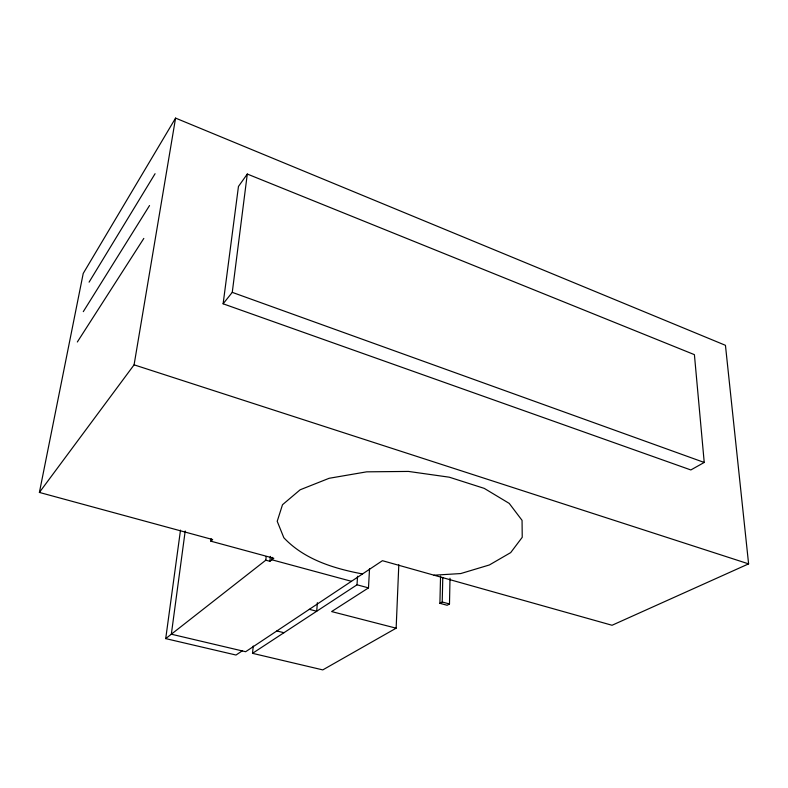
<?xml version="1.0" encoding="UTF-8"?>
<svg xmlns="http://www.w3.org/2000/svg" width="788" height="788" viewBox="0 0 788 788"><rect width="100%" height="100%" fill="white"/><g stroke="black" fill="none" stroke-linecap="round" stroke-linejoin="round"><path stroke-width="1.18" d="M440.561 576.117L439.901 603.312L447.151 605.273L449.485 603.972L450.007 578.244M439.901 603.312L442.216 601.993L442.787 577.446M253.253 646.012L252.515 653.331L322.784 669.899L396.147 628.184L398.807 564.75M396.147 628.184L331.61 611.567L368.489 587.887L369.542 568.581M252.515 653.331L357.023 584.795L357.535 576.245M317.367 602.672L316.717 611.232L309.329 609.331M242.182 650.898L236.006 655.035L165.716 638.615L265.802 560.189L269.9 561.292L270.373 556.397M272.077 557.343L271.85 559.775L351.448 581.308M265.802 560.189L266.167 556.525M269.9 561.292L273.81 558.259L210.859 541.179L211.154 538.746M223.122 303.794L232.263 292.358L247.294 174.04L694.405 354.649L704.226 462.457L690.84 469.953L223.122 303.794L238.459 186.46L247.294 174.04M185.2 531.004L171.341 634.202L245.639 651.715L382.436 560.692L612.049 625.268L748.6 563.873L725.443 345.311L175.576 118.102L83.223 273.426L39.4 492.431L212.681 539.563L210.859 541.179M165.716 638.615L180.501 530.127M39.4 492.431L134.088 364.834L175.576 118.102M89.083 282.153L155.069 173.715M83.292 311.644L149.533 205.54M77.332 341.992L143.82 238.409M434.03 575.201L460.744 573.556L489.378 564.966L510.693 552.605L522.227 537.308L522.06 520.356L509.235 503.404L484.236 488.373L449.327 477.203L408.46 471.431L366.676 471.835L329.138 478.286L300.159 489.781L282.498 504.724L277.209 521.292L283.847 537.751C304.286 559.519 333.994 568.601 362.529 573.94M276.834 630.952L283.966 632.705M357.023 584.795L368.489 587.887M442.216 601.993L449.485 603.972M134.088 364.834L748.6 563.873M232.263 292.358L704.226 462.457"/></g></svg>
